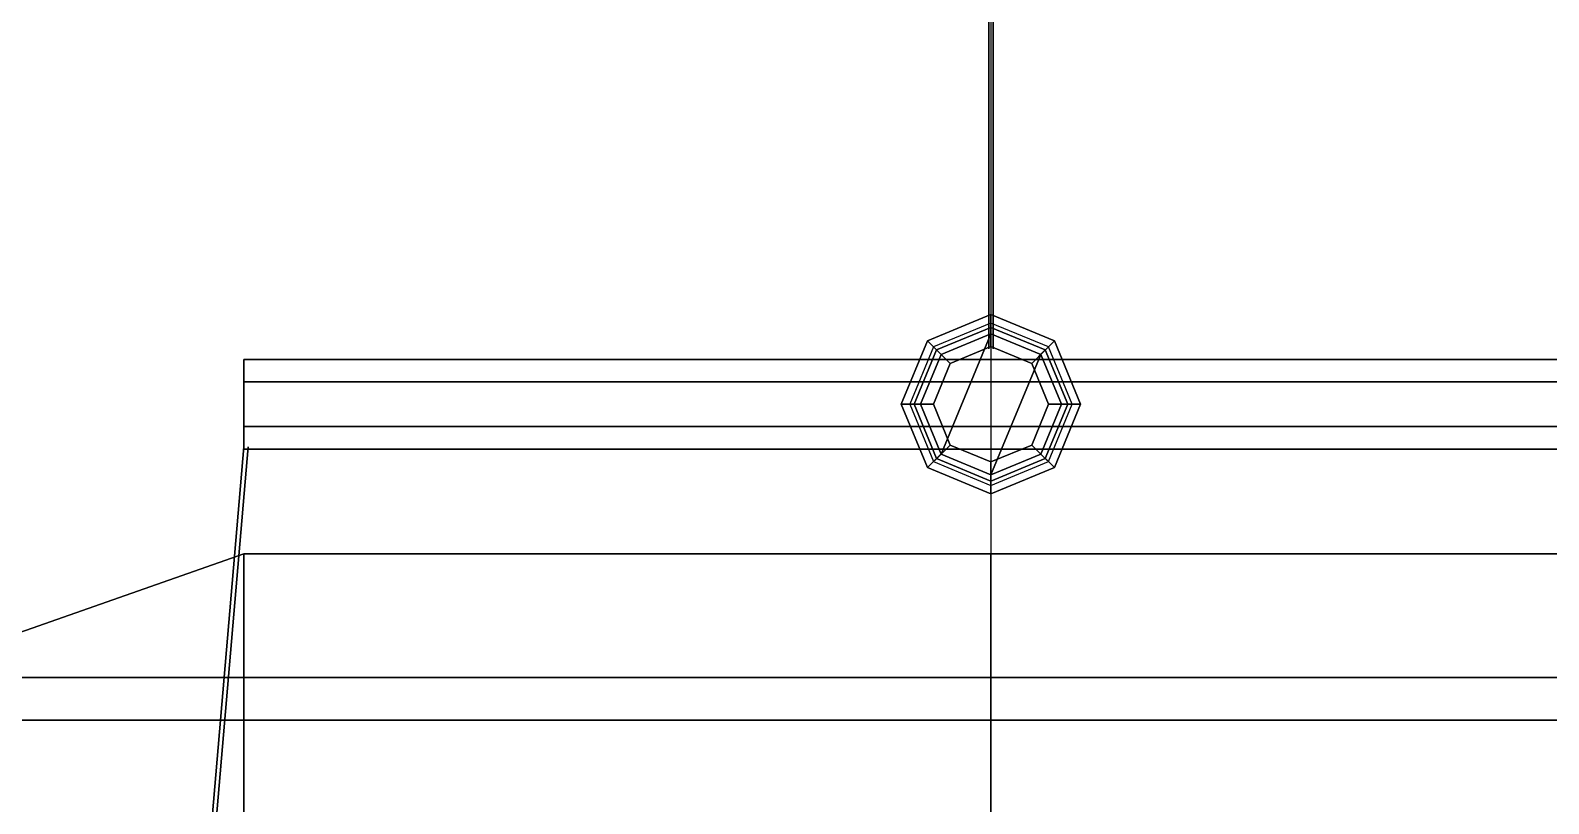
# Model space of a CAD drawing. Header units: millimetres. Extents: x -5.1 to 5.1, y -27.1 to 35.2.
# Drawn here: x -2.25 to 1.306, y 10.935 to 12.745 of the extents above; entities that cross this region are included whole.
import ezdxf

# ---------------------------------------------------------------- set-up
doc = ezdxf.new("R2010")
doc.units = ezdxf.units.MM
for name, color, linetype in [('cables', 6, 'Continuous'), ('drawing', 9, 'Continuous'), ('superstructure', 3, 'Continuous')]:
    doc.layers.add(name, color=color, linetype=linetype)

msp = doc.modelspace()

# ---------------------------------------------------------------- linework, layer by layer
for points in [[(-3.75, 11.13, -1.36), (-3.75, 21.29, -1.36), (3.75, 21.29, -1.36), (3.75, 11.13, -1.36)], [(-0.1485, 12.0185, 6.015), (-0.1167, 11.9867, 6.06), (0, 12.035, 6.06), (0, 12.08, 6.015)], [(-0.1167, 11.9867, 5.97), (-0.1485, 12.0185, 6.015), (0, 12.08, 6.015), (0, 12.035, 5.97)], [(0, 12.06, 3.07), (-0.1344, 12.0044, 3.07), (-0.1167, 11.9867, 5.97), (0, 12.035, 5.97)], [(0, 12.08, 6.015), (0, 12.035, 6.06), (0.1167, 11.9867, 6.06), (0.1485, 12.0185, 6.015)], [(0, 12.035, 5.97), (0, 12.08, 6.015), (0.1485, 12.0185, 6.015), (0.1167, 11.9867, 5.97)], [(0.1344, 12.0044, 3.07), (0, 12.06, 3.07), (0, 12.035, 5.97), (0.1167, 11.9867, 5.97)], [(-0.1167, 11.7533, 16.955), (0, 12.035, 16.955), (-0.1167, 11.9867, 16.955), (-0.165, 11.87, 16.955)], [(-0.1273, 11.9973, 9.265), (-0.0955, 11.9655, 9.31), (0, 12.005, 9.31), (0, 12.05, 9.265)], [(-0.0955, 11.9655, 9.22), (-0.1273, 11.9973, 9.265), (0, 12.05, 9.265), (0, 12.005, 9.22)], [(0, 12.035, 6.06), (-0.1167, 11.9867, 6.06), (-0.0955, 11.9655, 9.22), (0, 12.005, 9.22)], [(0, 12.035, 16.81), (-0.1167, 11.9867, 16.81), (-0.1167, 11.9867, 16.955), (0, 12.035, 16.955)], [(0, 11.705, 16.955), (0.1167, 11.9867, 16.955), (0, 12.035, 16.955), (-0.1167, 11.7533, 16.955)], [(0, 12.05, 9.265), (0, 12.005, 9.31), (0.0955, 11.9655, 9.31), (0.1273, 11.9973, 9.265)], [(0, 12.005, 9.22), (0, 12.05, 9.265), (0.1273, 11.9973, 9.265), (0.0955, 11.9655, 9.22)], [(0.1167, 11.9867, 6.06), (0, 12.035, 6.06), (0, 12.005, 9.22), (0.0955, 11.9655, 9.22)], [(0.1167, 11.9867, 16.81), (0, 12.035, 16.81), (0, 12.035, 16.955), (0.1167, 11.9867, 16.955)], [(-0.21, 11.87, 6.015), (-0.165, 11.87, 6.06), (-0.1167, 11.9867, 6.06), (-0.1485, 12.0185, 6.015)], [(-0.165, 11.87, 5.97), (-0.21, 11.87, 6.015), (-0.1485, 12.0185, 6.015), (-0.1167, 11.9867, 5.97)], [(-0.1344, 12.0044, 3.07), (-0.19, 11.87, 3.07), (-0.165, 11.87, 5.97), (-0.1167, 11.9867, 5.97)], [(-0.18, 11.87, 9.265), (-0.135, 11.87, 9.31), (-0.0955, 11.9655, 9.31), (-0.1273, 11.9973, 9.265)], [(-0.135, 11.87, 9.22), (-0.18, 11.87, 9.265), (-0.1273, 11.9973, 9.265), (-0.0955, 11.9655, 9.22)], [(-0.1167, 11.9867, 6.06), (-0.165, 11.87, 6.06), (-0.135, 11.87, 9.22), (-0.0955, 11.9655, 9.22)], [(-0.1167, 11.9867, 16.81), (-0.165, 11.87, 16.81), (-0.165, 11.87, 16.955), (-0.1167, 11.9867, 16.955)], [(0, 12.005, 9.31), (-0.0955, 11.9655, 9.31), (-0.0955, 11.9655, 16.81), (0, 12.005, 16.81)], [(0.0955, 11.9655, 9.31), (0, 12.005, 9.31), (0, 12.005, 16.81), (0.0955, 11.9655, 16.81)], [(0.1167, 11.7533, 16.955), (0.165, 11.87, 16.955), (0.1167, 11.9867, 16.955), (0, 11.705, 16.955)], [(0.1273, 11.9973, 9.265), (0.0955, 11.9655, 9.31), (0.135, 11.87, 9.31), (0.18, 11.87, 9.265)], [(0.0955, 11.9655, 9.22), (0.1273, 11.9973, 9.265), (0.18, 11.87, 9.265), (0.135, 11.87, 9.22)], [(0.165, 11.87, 6.06), (0.1167, 11.9867, 6.06), (0.0955, 11.9655, 9.22), (0.135, 11.87, 9.22)], [(0.1485, 12.0185, 6.015), (0.1167, 11.9867, 6.06), (0.165, 11.87, 6.06), (0.21, 11.87, 6.015)], [(0.1167, 11.9867, 5.97), (0.1485, 12.0185, 6.015), (0.21, 11.87, 6.015), (0.165, 11.87, 5.97)], [(0.19, 11.87, 3.07), (0.1344, 12.0044, 3.07), (0.1167, 11.9867, 5.97), (0.165, 11.87, 5.97)], [(0.165, 11.87, 16.81), (0.1167, 11.9867, 16.81), (0.1167, 11.9867, 16.955), (0.165, 11.87, 16.955)], [(1.75, 11.9225, 16.0059), (1.75, 11.975, 15.915), (-1.75, 11.975, 15.915), (-1.75, 11.9225, 16.0059)], [(1.75, 11.975, 15.915), (1.75, 11.9225, 15.8241), (-1.75, 11.9225, 15.8241), (-1.75, 11.975, 15.915)], [(-1.75, 11.765, 15.915), (-1.75, 11.975, 15.915), (-1.75, 11.9225, 15.8241), (-1.75, 11.8175, 15.8241)], [(-1.75, 11.8175, 16.0059), (-1.75, 11.9225, 16.0059), (-1.75, 11.975, 15.915), (-1.75, 11.765, 15.915)], [(-0.0955, 11.9655, 9.31), (-0.135, 11.87, 9.31), (-0.135, 11.87, 16.81), (-0.0955, 11.9655, 16.81)], [(0.135, 11.87, 9.31), (0.0955, 11.9655, 9.31), (0.0955, 11.9655, 16.81), (0.135, 11.87, 16.81)], [(1.75, 11.8175, 16.0059), (1.75, 11.9225, 16.0059), (-1.75, 11.9225, 16.0059), (-1.75, 11.8175, 16.0059)], [(1.75, 11.9225, 15.8241), (1.75, 11.8175, 15.8241), (-1.75, 11.8175, 15.8241), (-1.75, 11.9225, 15.8241)], [(-0.1485, 11.7215, 6.015), (-0.1167, 11.7533, 6.06), (-0.165, 11.87, 6.06), (-0.21, 11.87, 6.015)], [(-0.1167, 11.7533, 5.97), (-0.1485, 11.7215, 6.015), (-0.21, 11.87, 6.015), (-0.165, 11.87, 5.97)], [(-0.19, 11.87, 3.07), (-0.1344, 11.7356, 3.07), (-0.1167, 11.7533, 5.97), (-0.165, 11.87, 5.97)], [(-0.1273, 11.7427, 9.265), (-0.0955, 11.7745, 9.31), (-0.135, 11.87, 9.31), (-0.18, 11.87, 9.265)], [(-0.0955, 11.7745, 9.22), (-0.1273, 11.7427, 9.265), (-0.18, 11.87, 9.265), (-0.135, 11.87, 9.22)], [(-0.165, 11.87, 6.06), (-0.1167, 11.7533, 6.06), (-0.0955, 11.7745, 9.22), (-0.135, 11.87, 9.22)], [(-0.165, 11.87, 16.81), (-0.1167, 11.7533, 16.81), (-0.1167, 11.7533, 16.955), (-0.165, 11.87, 16.955)], [(-0.135, 11.87, 9.31), (-0.0955, 11.7745, 9.31), (-0.0955, 11.7745, 16.81), (-0.135, 11.87, 16.81)], [(0.18, 11.87, 9.265), (0.135, 11.87, 9.31), (0.0955, 11.7745, 9.31), (0.1273, 11.7427, 9.265)], [(0.135, 11.87, 9.22), (0.18, 11.87, 9.265), (0.1273, 11.7427, 9.265), (0.0955, 11.7745, 9.22)], [(0.1167, 11.7533, 6.06), (0.165, 11.87, 6.06), (0.135, 11.87, 9.22), (0.0955, 11.7745, 9.22)], [(0.0955, 11.7745, 9.31), (0.135, 11.87, 9.31), (0.135, 11.87, 16.81), (0.0955, 11.7745, 16.81)], [(0.21, 11.87, 6.015), (0.165, 11.87, 6.06), (0.1167, 11.7533, 6.06), (0.1485, 11.7215, 6.015)], [(0.165, 11.87, 5.97), (0.21, 11.87, 6.015), (0.1485, 11.7215, 6.015), (0.1167, 11.7533, 5.97)], [(0.1344, 11.7356, 3.07), (0.19, 11.87, 3.07), (0.165, 11.87, 5.97), (0.1167, 11.7533, 5.97)], [(0.1167, 11.7533, 16.81), (0.165, 11.87, 16.81), (0.165, 11.87, 16.955), (0.1167, 11.7533, 16.955)], [(1.75, 11.765, 15.915), (1.75, 11.8175, 16.0059), (-1.75, 11.8175, 16.0059), (-1.75, 11.765, 15.915)], [(1.75, 11.8175, 15.8241), (1.75, 11.765, 15.915), (-1.75, 11.765, 15.915), (-1.75, 11.8175, 15.8241)], [(0, 11.69, 9.265), (0, 11.735, 9.31), (-0.0955, 11.7745, 9.31), (-0.1273, 11.7427, 9.265)], [(0, 11.735, 9.22), (0, 11.69, 9.265), (-0.1273, 11.7427, 9.265), (-0.0955, 11.7745, 9.22)], [(-0.1167, 11.7533, 6.06), (0, 11.705, 6.06), (0, 11.735, 9.22), (-0.0955, 11.7745, 9.22)], [(-0.0955, 11.7745, 9.31), (0, 11.735, 9.31), (0, 11.735, 16.81), (-0.0955, 11.7745, 16.81)], [(0.1273, 11.7427, 9.265), (0.0955, 11.7745, 9.31), (0, 11.735, 9.31), (0, 11.69, 9.265)], [(0.0955, 11.7745, 9.22), (0.1273, 11.7427, 9.265), (0, 11.69, 9.265), (0, 11.735, 9.22)], [(0, 11.705, 6.06), (0.1167, 11.7533, 6.06), (0.0955, 11.7745, 9.22), (0, 11.735, 9.22)], [(0, 11.735, 9.31), (0.0955, 11.7745, 9.31), (0.0955, 11.7745, 16.81), (0, 11.735, 16.81)], [(0, 11.66, 6.015), (0, 11.705, 6.06), (-0.1167, 11.7533, 6.06), (-0.1485, 11.7215, 6.015)], [(0, 11.705, 5.97), (0, 11.66, 6.015), (-0.1485, 11.7215, 6.015), (-0.1167, 11.7533, 5.97)], [(-0.1344, 11.7356, 3.07), (0, 11.68, 3.07), (0, 11.705, 5.97), (-0.1167, 11.7533, 5.97)], [(-0.1167, 11.7533, 16.81), (0, 11.705, 16.81), (0, 11.705, 16.955), (-0.1167, 11.7533, 16.955)], [(0.1485, 11.7215, 6.015), (0.1167, 11.7533, 6.06), (0, 11.705, 6.06), (0, 11.66, 6.015)], [(0.1167, 11.7533, 5.97), (0.1485, 11.7215, 6.015), (0, 11.66, 6.015), (0, 11.705, 5.97)], [(0, 11.68, 3.07), (0.1344, 11.7356, 3.07), (0.1167, 11.7533, 5.97), (0, 11.705, 5.97)], [(0, 11.705, 16.81), (0.1167, 11.7533, 16.81), (0.1167, 11.7533, 16.955), (0, 11.705, 16.955)], [(-3.75, 0, -1.36), (-3.75, 11.13, -1.36), (3.75, 11.13, -1.36), (3.75, 0, -1.36)]]:
    msp.add_3dface(points)
at = {"layer": 'cables'}
for points in [[(-0.005, 26.47, 4.05), (-0.005, 12, 15.94), (-0.005, 12, 15.96), (-0.005, 26.47, 4.08)], [(0.005, 26.47, 4.08), (0.005, 12, 15.96), (0.005, 12, 15.94), (0.005, 26.47, 4.05)], [(-3.5, -8.705, 14.88), (-1.75, 11.77, 15.925), (-1.75, 11.77, 15.905), (-3.5, -8.705, 14.86)], [(-3.495, -8.705, 14.86), (-1.74, 11.77, 15.905), (-1.74, 11.77, 15.925), (-3.495, -8.705, 14.88)]]:
    msp.add_3dface(points, dxfattribs=at)
at = {"layer": 'drawing'}
msp.add_xline((0, -16.63, 27.7), (0, -1), dxfattribs=at)
at = {"layer": 'superstructure'}
for points in [[(-2.57, 14.62, 3.07), (-2.57, 11.23, 3.07), (2.57, 11.23, 3.07), (2.57, 14.62, 3.07)], [(-1.75, 11.52, 4.8), (-2.86, 11.13, 4.8), (-2.86, 11.13, 4.96), (-1.75, 11.52, 5.12)], [(-2.86, 11.13, 4.96), (-2.86, -10.52, 4.96), (-1.75, -10.52, 5.12), (-1.75, 11.52, 5.12)], [(1.75, 11.52, 5.12), (1.75, 11.52, 4.8), (-1.75, 11.52, 4.8), (-1.75, 11.52, 5.12)], [(-1.75, 11.52, 5.12), (0, 11.52, 5.39), (0, 11.52, 5.39), (1.75, 11.52, 5.12)], [(-1.75, -10.52, 5.12), (0, -10.52, 5.39), (0, 11.52, 5.39), (-1.75, 11.52, 5.12)], [(0, 11.52, 5.39), (0, -10.52, 5.39), (1.75, -10.52, 5.12), (1.75, 11.52, 5.12)], [(2.57, 11.23, 4.8), (2.57, 11.23, 2.75), (-2.57, 11.23, 2.75), (-2.57, 11.23, 4.8)]]:
    msp.add_3dface(points, dxfattribs=at)

doc.saveas('drawing.dxf')
